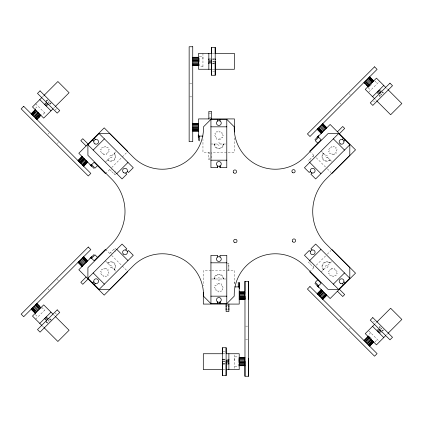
<?xml version="1.0" encoding="UTF-8"?>
<svg xmlns="http://www.w3.org/2000/svg" width="423" height="423" viewBox="0 0 423 423"><rect width="100%" height="100%" fill="white"/><g stroke="black" fill="none" stroke-linecap="round" stroke-linejoin="round"><path stroke-width="0.32" stroke-dasharray="2.12 1.59" d="M199.487 60.092L199.487 56.539L202.955 56.529L202.955 60.092M228.88 267.606L228.88 269.388L227.225 269.388M228.88 266.363L228.88 264.904L227.225 264.904M234.765 360.422L234.765 356.864L238.234 356.864L238.234 357.324M234.765 283.505L234.765 282.099M238.234 360.422L238.234 356.869M214.509 143.947L214.519 144.005A4.341 4.341 0 0 0 218.86 148.346A4.341 4.341 0 0 0 223.201 144.005L223.212 143.947M223.503 145.248L223.661 144.005A4.806 4.806 0 0 1 218.86 148.811A4.806 4.806 0 0 1 214.054 144.005L214.218 145.248M214.218 277.752L214.054 278.995A4.806 4.806 0 0 1 218.86 274.189A4.806 4.806 0 0 1 223.661 278.995L223.503 277.752M214.509 279.053L214.519 278.995A4.341 4.341 0 0 1 218.86 274.654A4.341 4.341 0 0 1 223.201 278.995L223.212 279.053M107.585 160.031L107.865 159.667A4.341 4.341 0 0 0 114.004 159.667A4.341 4.341 0 0 0 114.004 153.528L113.967 153.48M113.967 269.52L114.004 269.472A4.341 4.341 0 0 0 114.004 263.333A4.341 4.341 0 0 0 107.865 263.333L107.817 263.37M115.093 268.801L114.332 269.8A4.806 4.806 0 0 0 114.332 263.006A4.806 4.806 0 0 0 107.537 263.006L108.531 262.239M322.622 154.199L323.389 153.2A4.806 4.806 0 0 0 323.389 159.994A4.806 4.806 0 0 0 330.183 159.994L329.189 160.761M329.903 159.63L329.855 159.667A4.341 4.341 0 0 1 323.717 159.667A4.341 4.341 0 0 1 323.717 153.528L323.754 153.48M323.754 269.52L323.717 269.472A4.341 4.341 0 0 1 323.717 263.333A4.341 4.341 0 0 1 329.855 263.333L330.136 262.969M42.163 97.242L43.865 95.545M35.379 108.447L37.832 105.993M46.075 101.155L48.196 99.03M45.747 101.673L47.445 99.976M46.398 101.478L47.672 100.203M48.196 102.424L49.042 101.573M48.476 102.704L49.322 101.853M48.999 104.074L50.268 102.805M49.888 104.121L51.59 102.424M49.988 104.217L51.262 102.942M44.627 112.782L42.173 115.241L41.718 114.781M53.372 108.452L54.646 107.178M55.075 110.154L56.772 108.452M48.069 134.059L48.92 133.213M57.438 143.429L58.289 142.583M105.332 162.205L110.086 157.446M111.783 155.749L115.696 151.841M105.533 173.689L110.477 168.751M111.651 167.577L121.792 157.435M122.252 156.975L126.863 152.365M110.641 170.48L111.423 169.697M113.813 173.647L114.591 172.864M115.765 174.038L114.987 174.821L109.694 169.528M41.718 308.219L42.173 307.759L44.627 310.218M35.627 319.217L45.954 308.89M109.694 253.472L114.987 248.179L115.765 248.962M115.141 251.928L115.495 251.574M368.264 87.72L370.601 90.289M368.576 87.408L368.882 87.101M369.142 86.842L369.845 86.139M370.009 85.975L372.335 83.648M368.856 92.034L379.6 81.29M313.855 155.357L308.563 160.65L309.345 161.433M309.345 261.567L308.563 262.35L313.855 267.643M309.736 263.524L310.519 262.741M312.909 266.696L313.686 265.914M309.694 271.804L314.633 266.86M316.267 265.226L325.488 256.005M327.333 254.165L331.019 250.474M321.179 272.005L325.937 267.251A1.2 1.2 0 0 1 326.471 265.242A1.2 1.2 0 0 1 327.947 266.712A1.2 1.2 0 0 1 325.937 267.251M327.635 265.554L331.542 261.641M339.955 319.894L340.801 319.048M349.324 329.268L350.17 328.417M373.657 321.84L374.503 320.988M375.354 323.537L376.348 322.543M370.601 332.711L368.264 335.28M379.167 327.349L380.018 326.503M376.459 330.247L377.633 329.073M379.262 327.444L380.113 326.598M379.732 327.915L380.584 327.064M380.679 328.861L381.53 328.01M380.536 329.565L381.81 328.296M382.329 330.511L383.18 329.665M381.71 331.59L383.407 329.892M379.854 333.641L381.419 332.081M382.656 330.839L383.502 329.988M374.937 341.958L377.395 339.505M386.564 334.746L387.558 333.752M114.004 153.528L114.369 153.248M323.352 269.752L323.717 269.472M214.064 144.069L214.519 144.005M223.201 278.995L223.656 278.931M212.256 53.409L214.207 53.409M208.84 58.934L211.051 58.934M212.801 58.934L215.207 58.934M211.6 59.072L214.604 59.072M212.801 59.4L214.604 59.4M212.801 61.335L214.604 61.335M212.801 61.732L214.604 61.732M212.801 63.069L214.604 63.069M208.84 63.736L211.051 63.736M212.801 63.73L215.207 63.73M211.6 63.868L214.604 63.868M202.955 66.136L199.487 66.136L199.487 59.162M212.256 69.261L214.207 69.261M212.801 71.661L214.604 71.661M189.742 83.617L192.148 83.617M189.742 96.867L192.148 96.867M208.84 113.1L211.051 113.1M209.39 117.583L211.051 117.583M210.934 144.005L217.66 144.005M220.06 144.005A1.2 1.2 0 0 0 218.257 142.969A1.2 1.2 0 0 0 218.257 145.047A1.2 1.2 0 0 0 220.06 144.005L225.591 144.005M209.945 152.275L202.955 152.275L202.955 139.331M208.84 153.612L209.945 153.612M208.84 158.096L209.945 158.096M209.945 159.757L208.84 159.757L208.84 152.275M227.225 263.243L228.88 263.243L228.88 270.725M211.125 270.725L203.299 270.725L203.299 285.768M211.775 270.725L226.12 270.725M227.225 270.725L234.765 270.725L234.765 283.669M211.532 278.995L217.66 278.995M220.06 278.995L226.786 278.995M226.67 305.417L227.775 305.417M226.67 309.9L227.775 309.9M245.573 326.133L247.978 326.133M245.573 339.383L247.978 339.383M223.117 351.339L225.517 351.339M222.858 353.739L225.517 353.739M223.117 359.132L226.12 359.132M222.514 359.27L225.517 359.27M226.67 359.264L228.88 359.264M223.117 359.931L225.517 359.931M223.117 361.268L225.517 361.268M223.117 361.665L225.517 361.665M223.117 363.6L225.517 363.6M223.117 363.928L226.12 363.928M222.514 364.066L225.517 364.066M226.67 364.066L228.88 364.066M234.765 366.471L238.234 366.471L238.234 359.497M222.858 369.591L225.517 369.591M223.201 144.005L223.656 144.069M214.064 278.931L214.519 278.995M323.352 153.248L323.717 153.528M329.189 262.239L330.183 263.006A4.806 4.806 0 0 0 323.389 263.006A4.806 4.806 0 0 0 323.389 269.8L322.622 268.801M108.531 160.761L107.537 159.994A4.806 4.806 0 0 0 114.332 159.994A4.806 4.806 0 0 0 114.332 153.2L115.093 154.199M114.004 269.472L114.369 269.752M386.564 88.254L387.558 89.248M374.937 81.042L377.395 83.495M379.854 89.359L381.419 90.919M382.656 92.161L383.502 93.012M381.71 91.41L383.407 93.108M382.329 92.489L383.18 93.335M380.536 93.435L381.81 94.704M380.679 94.139L381.53 94.99M379.732 95.085L380.584 95.936M376.459 92.753L377.633 93.927M379.262 95.556L380.113 96.402M379.167 95.651L380.018 96.497M375.354 99.463L376.348 100.457M373.657 101.16L374.503 102.012M349.324 93.732L350.17 94.583M339.955 103.106L340.801 103.952M321.179 150.995L325.937 155.749M327.635 157.446L331.542 161.359M309.694 151.196L314.633 156.14M316.267 157.774L325.488 166.995M327.333 168.835L331.019 172.526M312.909 156.304L313.686 157.086M309.736 159.476L310.519 160.259M368.856 330.966L379.6 341.71M368.576 335.592L368.882 335.899M369.142 336.158L369.845 336.861M370.009 337.025L372.335 339.352M115.141 171.072L115.495 171.426M35.627 103.783L45.954 114.11M113.813 249.353L114.591 250.136M110.641 252.52L111.423 253.303M105.533 249.311L110.477 254.249M111.651 255.423L121.792 265.565M122.252 266.025L126.863 270.635M105.332 260.795L110.086 265.554M111.783 267.251L115.696 271.159M57.438 279.571L58.289 280.417M48.069 288.941L48.92 289.787M55.075 312.846L56.772 314.548M53.372 314.548L54.646 315.822M49.988 318.783L51.262 320.058M49.888 318.879L51.59 320.576M48.999 318.926L50.268 320.195M48.476 320.296L49.322 321.147M48.196 320.576L49.042 321.427M46.398 321.522L47.672 322.797M45.747 321.327L47.445 323.024M46.075 321.845L48.196 323.97M35.379 314.553L37.832 317.007M42.163 325.758L43.865 327.455M329.855 159.667L330.136 160.031M107.585 262.969L107.865 263.333M234.765 354.987L234.765 369.591M234.421 137.887L234.421 152.275L211.6 152.275L211.6 159.201M202.955 53.409L202.955 68.013M199.487 56.529L199.487 56.994M103.36 154.194L104.01 154.829L105.02 153.956L105.65 154.76L106.168 154.76L106.485 153.549L108.008 153.671L107.833 152.201L109.155 151.677L108.272 150.488L109.097 149.742L109.097 149.224L107.886 148.907L108.066 147.468L107.616 147.215L106.548 147.564L106.014 146.236L104.825 147.119L104.063 146.295L103.545 146.3L103.233 147.511L101.816 147.31L101.562 147.759L101.901 148.833L100.568 149.388L101.451 150.54L100.626 151.312L100.632 151.831L101.922 152.254L101.742 153.692L103.053 153.443L103.36 154.194M105.396 268.547L104.756 269.044L103.741 268.171L103.18 269.509L101.848 269.229L101.589 269.673L101.922 270.746L100.579 271.296L101.451 272.46L100.621 273.216L100.621 273.734L101.954 274.289L101.631 275.5L102.075 275.759L103.127 275.405L103.714 276.764L104.825 275.881L106.014 276.764L106.67 275.389L107.876 275.717L108.14 275.273L107.802 274.199L109.15 273.649L108.272 272.512L109.155 271.323L107.786 270.678L108.119 269.472L107.675 269.208L106.718 269.583L106.273 268.325L105.396 268.547M219.415 139.072L218.903 139.865L218.004 138.718L216.666 139.283L216.465 137.85L215.027 137.665L215.571 136.328L214.413 135.45L215.561 134.562L214.947 133.615L215.08 133.113L216.523 132.912L216.518 131.659L217.02 131.527L217.967 132.129L218.844 130.977L219.706 132.113L221.081 131.569L221.351 133.065L222.604 133.055L222.741 133.552L222.149 134.514L223.302 135.392L222.16 136.275L222.773 137.221L222.641 137.724L221.218 137.914L221.229 139.162L220.727 139.299L219.912 138.686L219.415 139.072M218.321 283.521L217.808 284.314L216.639 283.733L216.423 285.197L215.08 285.276L214.947 285.779L215.561 286.725L214.413 287.608L215.571 288.486L214.979 289.448L215.117 289.945L216.37 289.935L216.639 291.431L218.014 290.887L218.876 292.023L219.754 290.871L220.7 291.473L221.203 291.341L221.197 290.088L222.641 289.887L222.773 289.385L222.16 288.438L223.302 287.55L222.149 286.672L222.747 285.726L222.609 285.229L221.171 285.044L221.166 283.801L220.663 283.669L219.854 284.298L219.072 283.204L218.321 283.521M333.398 154.316L334.033 154.813L334.582 153.47L335.656 153.803L336.1 153.544L335.772 152.333L337.147 151.677L336.269 150.488L337.147 149.377L335.793 148.79L336.142 147.738L335.883 147.294L334.672 147.616L334.117 146.284L333.599 146.284L332.843 147.119L331.68 146.242L331.13 147.585L330.056 147.252L329.612 147.511L329.94 148.722L328.608 149.282L328.608 149.795L329.448 150.551L328.571 151.704L329.919 152.254L329.591 153.338L329.855 153.782L331.294 153.581L331.627 154.781L332.14 154.776L332.758 153.956L333.398 154.316M331.362 268.663L331.061 269.551L329.744 269.298L329.919 270.746L328.623 271.169L328.623 271.688L329.448 272.449L328.555 273.596L329.892 274.157L329.543 275.23L329.803 275.68L331.235 275.495L331.553 276.705L332.071 276.705L332.843 275.881L333.996 276.769L334.551 275.431L335.624 275.775L336.074 275.516L335.873 274.104L337.083 273.792L337.089 273.274L336.269 272.512L337.147 271.323L335.825 270.789L336.169 269.715L335.915 269.266L334.477 269.451L334.159 268.24L333.641 268.24L333.028 269.044L332.018 268.171L331.362 268.663M110.334 267.442A1.2 1.2 0 0 0 112.137 266.4A1.2 1.2 0 0 0 110.334 265.358A1.2 1.2 0 0 0 110.334 267.442M110.334 157.642A1.2 1.2 0 0 0 112.137 156.6A1.2 1.2 0 0 0 110.334 155.558A1.2 1.2 0 0 0 110.334 157.642M218.009 279.841A1.2 1.2 0 0 0 220.018 279.307A1.2 1.2 0 0 0 218.548 277.832A1.2 1.2 0 0 0 218.009 279.841M326.186 157.642A1.2 1.2 0 0 0 327.984 156.6A1.2 1.2 0 0 0 326.186 155.558A1.2 1.2 0 0 0 326.186 157.642"/><path stroke-width="0.63" d="M208.84 63.736L208.84 63.032M208.84 59.638L208.84 58.934M215.207 61.335L215.207 75.268L211.6 75.268L211.6 61.335L208.84 61.335M211.6 53.055L211.6 47.402L215.207 47.402L215.207 75.268M215.207 59.733L215.207 58.934M215.207 53.055L215.207 47.402M217.66 167.667L217.66 166.006A2.401 2.401 0 0 1 217.66 161.845A2.401 2.401 0 0 1 221.261 163.923A2.401 2.401 0 0 1 217.66 166.006L217.66 167.667L210.934 167.667L210.934 119.349L226.786 119.349L234.231 126.831A41.158 41.158 0 0 0 304.475 157.166L328.058 133.583L338.617 133.562L349.826 144.772L349.8 155.326L326.218 178.908A46.091 46.091 0 0 0 326.218 244.092L349.8 267.674L349.826 278.228L338.617 289.438L328.058 289.417L304.475 265.834A41.158 41.158 0 0 0 234.231 296.169L226.786 303.651L210.934 303.651L203.489 296.169A41.158 41.158 0 0 0 133.245 265.834L109.663 289.417L99.104 289.438L87.894 278.228L87.921 267.674L111.503 244.092A46.091 46.091 0 0 0 111.503 178.908L87.921 155.326L87.894 144.772L99.104 133.562L109.663 133.583L133.245 157.166A41.158 41.158 0 0 0 203.489 126.831L210.934 119.349M220.06 167.667L220.06 166.006L220.06 167.667L226.786 167.667L226.786 119.349M228.88 361.665L226.12 361.665L226.12 375.598L222.514 375.598L222.514 361.665M222.514 359.873L222.514 359.27M222.514 353.089L222.514 347.732L226.12 347.732L226.12 375.598M226.12 353.089L226.12 347.732M226.12 309.9L226.12 308.441M226.12 307.198L226.12 305.417M228.88 364.066L228.88 363.362M228.88 359.968L228.88 359.264M228.88 309.9L228.88 308.441M228.88 307.198L228.88 305.417M238.234 282.263L238.234 286.905M239.207 296.031L244.975 296.015M239.207 294.054L244.975 294.054M239.207 288.105L239.207 287.751M239.207 286.054L239.207 282.564L239.207 304.079L203.299 304.079L203.299 292.309M239.45 287.751L239.45 288.105L239.45 285.705L239.45 286.054M248.576 358.27L248.576 376.253L244.975 376.253L244.975 361.009M244.975 299.13L244.975 296.433M244.975 291.04L244.975 281.327L248.576 281.327L248.576 376.253M248.576 299.304L248.576 281.327M317.99 286.382L318.635 285.652M41.74 97.671L32.481 106.924L43.691 118.133L52.949 108.88M44.045 95.365L57.877 81.533L69.086 92.743L55.254 106.575M31.143 113.734L35.22 109.657M31.429 114.02L35.506 109.948M31.519 114.115L34.691 110.942M31.72 114.31L35.796 110.239M32.317 114.908L36.389 110.831M32.386 114.982L35.104 112.264M32.909 115.505L36.986 111.429M44.542 104.375L46.493 102.424M33.687 116.283L37.732 112.174M45.393 105.227L47.344 103.275M46.239 106.078L48.196 104.121M35.151 117.742L39.228 113.671M35.627 118.223L38.8 115.051M35.765 118.355L39.836 114.279M36.426 119.022L40.502 114.945M38.498 117.467L40.761 115.204L38.059 117.932M36.79 119.386L40.867 115.31M36.88 119.476L39.598 116.759M81.105 157.356L82.009 156.452M78.028 160.618L82.104 156.547M78.578 161.174L82.654 157.097M78.641 161.237L82.718 157.16M79.038 161.634L83.114 157.557M79.725 162.316L83.802 158.244M79.751 162.347L83.828 158.271M93.187 150.059L104.396 138.85M80.423 163.014L84.5 158.937M80.433 163.024L84.51 158.948M81.142 163.733L85.24 159.677M81.919 164.51L85.996 160.433M82.432 165.023L86.509 160.946M82.501 165.097L86.578 161.02M82.845 165.441L86.921 161.364M83.098 165.694L87.175 161.618M83.389 165.98L86.107 163.267M83.675 166.271L87.751 162.194M90.781 165.562L94.096 162.252L105.533 173.689M97.491 165.652L95.038 168.105L91.643 164.706M116.769 173.642L127.979 162.432M89.935 258.284L91.632 256.587M94.022 254.535L78.81 269.747L104.201 295.138L127.783 271.555M91.643 258.294L95.038 254.895L97.491 257.348M105.533 249.311L94.096 260.748L90.781 257.438M39.788 323.378L50.998 312.169M86.112 277.054L80.825 282.342L82.776 284.298L88.069 279.006M87.894 278.228L122.062 244.066L126.815 248.824L125.642 249.998M92.653 282.987L93.827 281.813M94.35 284.684L95.524 283.51M127.339 251.696L128.513 250.522L133.271 255.275L99.104 289.438M316.97 137.295L318.667 135.598M314.918 139.685L330.13 124.473L355.526 149.864L331.944 173.446M318.678 137.306L315.283 140.7L317.736 143.154M309.694 151.196L321.131 139.759L317.821 136.449M337.438 131.775L342.725 126.488L344.682 128.439L339.389 133.731M372.552 96.661L383.761 85.451M338.617 133.562L304.449 167.725L309.208 172.478L310.382 171.304M342.196 139.49L343.37 138.316M312.079 173.002L310.905 174.176L315.658 178.934L349.826 144.772M343.894 141.187L345.068 140.013M309.742 260.568L320.951 249.359M317.736 279.846L315.283 282.3L318.678 285.694M317.821 286.551L321.131 283.241L309.694 271.804M317.118 293.662L321.194 289.586M317.403 293.948L321.48 289.871M318.403 293.134L320.211 291.325M317.694 294.239L321.766 290.162M317.943 294.493L322.019 290.416M318.286 294.831L322.363 290.76M318.36 294.905L322.437 290.828M318.873 295.418L322.95 291.341M323.706 292.097L319.629 296.174L323.727 292.119M320.37 296.914L324.436 292.827M333.324 284.15L344.534 272.941M321.036 297.586L325.144 293.536M321.75 298.294L325.826 294.223M322.152 298.696L326.223 294.62M322.215 298.76L326.286 294.683M322.67 299.22L326.736 295.132M322.765 299.31L326.842 295.233M374.503 324.388L365.25 333.641L376.459 344.851L385.713 335.598M376.808 322.083L390.641 308.251L401.85 319.46L388.018 333.292M364.002 340.547L368.073 336.47M364.092 340.637L368.184 336.576M364.362 340.906L368.438 336.83M365.028 341.573L369.105 337.496M365.16 341.705L369.237 337.628M365.641 342.186L369.718 338.109M377.305 331.098L379.262 329.142M366.403 342.947L370.49 338.886M378.157 331.944L380.108 329.993M367.101 343.65L371.177 339.574L367.132 343.682M379.008 332.795L380.959 330.839M367.883 344.428L371.954 340.351M368.401 344.951L372.478 340.875M368.475 345.02L372.552 340.943M369.073 345.617L373.149 341.541M369.274 345.818L372.896 342.196M369.364 345.908L373.44 341.832M369.649 346.194L373.726 342.117M90.956 165.393L91.685 164.748M211.6 53.409L198.509 53.409L198.509 69.261L211.6 69.261M214.863 53.409L234.421 53.409L234.421 69.261L214.863 69.261M192.745 57.274L198.509 57.274M192.745 57.681L198.509 57.681M192.745 58.088L198.509 58.088M192.745 58.934L198.509 58.934M192.745 59.775L198.509 59.775M208.84 60.135L211.6 60.135M192.745 60.833L198.509 60.833M192.745 60.875L198.509 60.875M192.745 61.864L198.509 61.848M208.84 62.535L211.6 62.535M192.745 62.942L198.509 62.942M192.745 63.81L198.509 63.81M192.745 64.751L198.509 64.751M192.745 65.131L198.509 65.116M192.745 65.264L198.509 65.264M192.745 123.579L198.509 123.579M192.745 123.712L198.509 123.728M192.745 124.357L198.509 124.357M192.745 124.447L198.509 124.447M192.745 125.012L198.509 125.012M192.745 125.98L198.509 126.022M210.934 126.831L226.786 126.831M192.745 126.969L198.509 126.985M192.745 127.984L198.509 127.984M192.745 128.01L198.509 128.01M192.745 129.084L198.509 129.084M192.745 129.808L198.509 129.808M192.745 129.909L198.509 129.909M192.745 130.395L198.509 130.395M192.745 130.755L198.509 130.755M192.745 131.569L198.509 131.569M198.271 136.095L202.955 136.095M210.934 160.185L226.786 160.185M210.934 262.815L226.786 262.815M234.765 286.905L239.45 286.905M239.207 291.431L244.975 291.431M239.207 292.245L244.975 292.245M239.207 292.605L244.975 292.605M239.207 293.091L244.975 293.091M239.207 293.192L244.975 293.192M239.207 295.016L244.975 294.99M210.934 296.169L226.786 296.169M239.207 296.978L244.975 296.978M239.207 297.02L244.975 297.02M239.207 297.988L244.975 297.988M239.207 298.553L244.975 298.553M239.207 298.643L244.975 298.643M239.207 299.288L244.975 299.273M239.207 299.421L244.975 299.421M222.858 353.739L203.299 353.739L203.299 369.591L222.858 369.591M226.12 353.739L239.207 353.739L239.207 369.591L226.12 369.591M239.207 357.736L244.975 357.736M239.207 357.869L244.975 357.884M239.207 358.249L244.975 358.249M239.207 359.19L244.975 359.19M239.207 360.058L244.975 360.058M226.12 360.465L228.88 360.465M239.207 361.136L244.975 361.152M239.207 362.125L244.975 362.125M239.207 362.167L244.975 362.167M226.12 362.865L228.88 362.865M239.207 363.225L244.975 363.225M239.207 364.066L244.975 364.066M239.207 364.912L244.975 364.912M239.207 365.319L244.975 365.319M239.207 365.726L244.975 365.726M198.509 136.095L199.487 136.158M238.234 286.842L239.207 286.905M90.956 257.607L91.685 258.252M385.713 87.402L376.459 78.149L365.25 89.359L374.503 98.612M388.018 89.708L401.85 103.54L390.641 114.749L376.808 100.917M369.649 76.806L373.726 80.883M369.364 77.092L373.44 81.168M369.274 77.182L372.896 80.804M369.073 77.383L373.149 81.459M368.475 77.98L372.552 82.057M368.401 78.049L372.478 82.125M367.883 78.572L371.954 82.649M379.008 90.205L380.959 92.161M367.101 79.35L371.209 83.394M378.157 91.056L380.108 93.007M366.403 80.053L370.49 84.114M377.305 91.902L379.262 93.858M365.641 80.814L369.718 84.891M365.16 81.295L369.237 85.372M365.028 81.428L369.105 85.504M364.362 82.094L368.438 86.17M365.467 83.706L364.108 82.348L368.169 86.44M366.371 84.611L368.184 86.424M364.002 82.453L368.073 86.53M322.765 123.69L326.842 127.767M322.67 123.78L326.736 127.868M322.215 124.24L326.286 128.317M322.152 124.304L326.223 128.381M321.75 124.706L325.826 128.777M321.036 125.414L325.144 129.464M333.324 138.85L344.534 150.059M320.359 126.096L324.446 130.162M319.651 126.805L323.706 130.903M318.873 127.582L322.95 131.659M318.36 128.095L322.437 132.172M318.286 128.169L322.363 132.24M317.943 128.507L322.019 132.584M317.694 128.761L321.766 132.838M318.403 129.866L320.211 131.675M317.403 129.052L321.475 133.129M317.118 129.338L321.194 133.414M309.742 162.432L320.951 173.642M331.944 249.554L355.526 273.136L330.13 298.527L314.918 283.315M349.826 278.228L315.658 244.066L310.905 248.824L312.079 249.998A2.401 2.401 0 0 1 315.019 252.938A2.401 2.401 0 0 1 311 254.017A2.401 2.401 0 0 1 312.079 249.998M343.894 281.813L345.068 282.987M310.382 251.696L309.208 250.522L304.449 255.275L338.617 289.438M342.196 283.51L343.37 284.684M339.389 289.269L344.682 294.561L342.725 296.512L337.438 291.225M372.552 326.339L383.761 337.549M316.97 285.705L318.667 287.402M127.783 151.445L104.201 127.862L78.81 153.253L94.022 168.465M99.104 133.562L133.271 167.725L128.513 172.478L127.339 171.304M94.35 138.316L95.524 139.49M92.653 140.013L93.827 141.187M125.642 173.002L126.815 174.176L122.062 178.934L87.894 144.772M88.069 143.994L82.776 138.702L80.825 140.658L86.112 145.946M39.788 99.622L50.998 110.831M89.935 164.716L91.632 166.413M116.769 249.359L127.979 260.568M83.675 256.729L87.751 260.806M83.389 257.015L86.107 259.738M83.098 257.306L87.175 261.382M82.845 257.559L86.921 261.636M82.501 257.903L86.578 261.98M82.432 257.977L86.509 262.054M81.919 258.49L85.996 262.567M81.142 259.267L85.24 263.323M80.423 259.986L84.51 264.052M93.187 272.941L104.396 284.15M79.751 260.653L83.802 264.756M79.038 261.366L83.114 265.443M78.641 261.763L82.718 265.84M78.578 261.826L82.654 265.903M78.128 262.276L82.194 266.363M78.028 262.382L82.104 266.453M81.105 265.644L82.009 266.548M52.949 314.12L43.691 304.867L32.481 316.076L41.74 325.329M55.254 316.425L69.086 330.257L57.877 341.467L44.045 327.635M36.88 303.524L39.598 306.241M36.79 303.614L40.867 307.69M38.059 305.068L40.761 307.796M36.426 303.978L40.502 308.055M35.765 304.645L39.836 308.721M35.627 304.777L38.8 307.949M35.151 305.258L39.228 309.329M46.239 316.922L48.196 318.879M34.385 306.019L38.451 310.107M45.393 317.773L47.344 319.725M33.687 306.717L37.732 310.826M44.542 318.625L46.493 320.576M32.909 307.495L36.986 311.571M32.386 308.018L35.104 310.736M32.317 308.092L36.389 312.169M31.72 308.69L35.796 312.761M31.519 308.885L34.691 312.058M31.429 308.98L35.506 313.052M31.143 309.266L35.22 313.343M317.99 136.618L318.635 137.348M244.975 281.327L244.975 366.112M244.975 366.418L244.975 376.253M234.421 132.002L234.421 118.921L198.509 118.921L198.509 140.436M228.88 304.079L228.88 311.561L226.12 311.561L226.12 304.079M228.88 353.739L228.88 369.591M226.786 303.651L226.786 255.333L220.06 255.333L220.06 256.994M222.514 347.732L222.514 375.598M220.06 119.349L220.06 121.01M217.66 119.349L217.66 121.01A2.401 2.401 0 0 0 217.66 125.171A2.401 2.401 0 0 0 221.261 123.093A2.401 2.401 0 0 0 217.66 121.01M217.66 256.994A2.401 2.401 0 0 1 221.261 259.077A2.401 2.401 0 0 1 217.66 261.155A2.401 2.401 0 0 1 217.66 256.994L217.66 255.333L210.934 255.333L210.934 303.651M211.6 47.402L211.6 75.268M211.6 118.921L211.6 111.439L208.84 111.439L208.84 118.921M208.84 53.409L208.84 69.261M199.487 136.095L199.487 140.901M198.271 134.895L198.271 137.295M217.66 301.99L217.66 303.651L217.66 301.99A2.401 2.401 0 0 1 217.66 297.829A2.401 2.401 0 0 1 221.261 299.907A2.401 2.401 0 0 1 217.66 301.99M220.06 301.99L220.06 303.651L220.06 301.99M23.699 106.289L21.15 108.838L88.275 175.963L90.823 173.414L23.699 106.289M40.042 90.876L37.494 93.425L57.195 113.126L59.743 110.577L40.042 90.876M38.451 112.893L34.374 116.97L38.461 112.904M82.194 156.637L78.118 160.714L82.205 156.647M88.275 247.037L21.15 314.162L23.699 316.711L90.823 249.586L88.275 247.037M57.195 309.874L37.494 329.575L40.042 332.124L59.743 312.423L57.195 309.874M374.545 66.813L307.421 133.938L309.969 136.486L377.094 69.361L374.545 66.813M389.964 83.157L370.257 102.858L372.806 105.406L392.507 85.705L389.964 83.157M309.969 286.514L307.421 289.062L374.545 356.187L377.094 353.639L309.969 286.514M372.806 317.594L370.257 320.142L389.964 339.843L392.507 337.295L372.806 317.594M192.745 46.747L189.144 46.747L189.144 141.673L192.745 141.673L192.745 46.747M234.146 242.178A1.692 1.692 0 0 0 236.975 241.401A1.692 1.692 0 0 0 234.887 239.339A1.692 1.692 0 0 0 234.146 242.178M292.372 172.404A1.634 1.634 0 0 0 295.101 171.659A1.634 1.634 0 0 0 293.086 169.665A1.634 1.634 0 0 0 292.372 172.404M123.817 172.764A2.401 2.401 0 0 0 127.423 170.681A2.401 2.401 0 0 0 123.817 168.603A2.401 2.401 0 0 0 123.817 172.764M123.32 254.017A2.401 2.401 0 0 0 127.339 252.938A2.401 2.401 0 0 0 124.399 249.998A2.401 2.401 0 0 0 123.32 254.017M340.372 143.889A2.401 2.401 0 0 0 343.978 141.811A2.401 2.401 0 0 0 340.372 139.727A2.401 2.401 0 0 0 340.372 143.889M94.948 143.889A2.401 2.401 0 0 0 98.548 141.811A2.401 2.401 0 0 0 94.948 139.727A2.401 2.401 0 0 0 94.948 143.889M94.948 283.273A2.401 2.401 0 0 0 98.548 281.189A2.401 2.401 0 0 0 94.948 279.111A2.401 2.401 0 0 0 94.948 283.273M233.713 172.811A1.692 1.692 0 0 0 236.542 172.034A1.692 1.692 0 0 0 234.453 169.977A1.692 1.692 0 0 0 233.713 172.811M311.502 172.764A2.401 2.401 0 0 0 315.103 170.681A2.401 2.401 0 0 0 311.502 168.603A2.401 2.401 0 0 0 311.502 172.764M292.764 241.813A1.692 1.692 0 0 0 295.592 241.036A1.692 1.692 0 0 0 293.504 238.974A1.692 1.692 0 0 0 292.764 241.813M340.372 283.273A2.401 2.401 0 0 0 343.978 281.189A2.401 2.401 0 0 0 340.372 279.111A2.401 2.401 0 0 0 340.372 283.273"/></g></svg>
